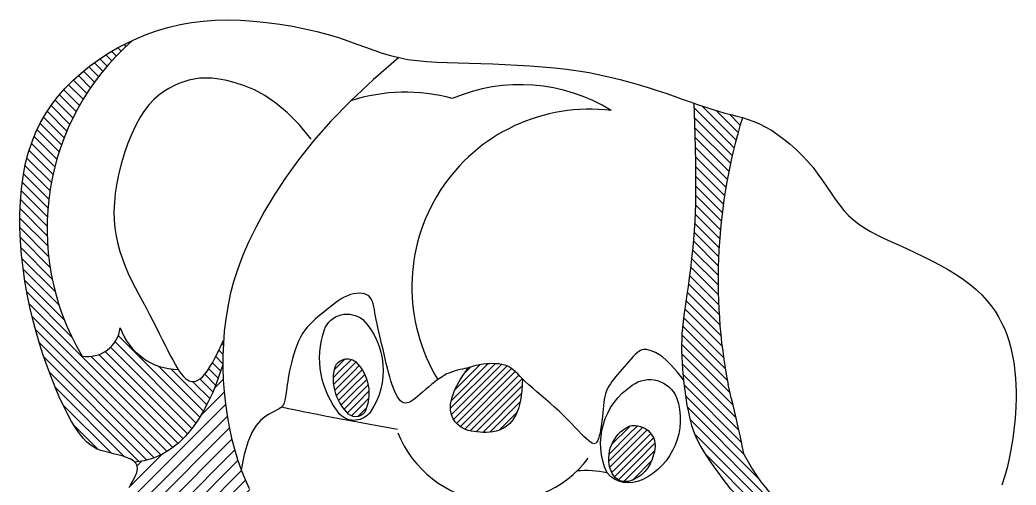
# Model space of a CAD drawing. Extents: x 741 to 995, y 2159 to 2436.
# Drawn here: x 745.1 to 995.2, y 2319.3 to 2435.9 of the extents above; entities that cross this region are included whole.
import ezdxf

# ---------------------------------------------------------------- set-up
doc = ezdxf.new("R2010")
doc.units = 0
doc.header["$LTSCALE"] = 10
doc.header["$MEASUREMENT"] = 0
for name, color, linetype in [('3', 3, 'CONTINUOUS'), ('7', 7, 'CONTINUOUS'), ('BH', 3, 'CONTINUOUS')]:
    doc.layers.add(name, color=color, linetype=linetype)
pattern_1 = [(135, (588.0493, 2459.2933), (1.200561, 1.200561), [])]
pattern_2 = [(45, (-11048.0982, 1975.4101), (-0.88388348, 0.88388348), [])]

msp = doc.modelspace()

# ---------------------------------------------------------------- hatches: boundary and pattern name
at = {"layer": 'BH'}
h = msp.add_hatch(dxfattribs=at)
h.set_pattern_fill('ANSI31', color=256, scale=19.404, style=0)
h.set_pattern_definition(pattern_1)
edge = h.paths.add_edge_path()
edge.add_line((758.13, 2335.24), (757.11, 2337.1))
edge.add_line((757.11, 2337.1), (756.07, 2339.17))
edge.add_line((756.07, 2339.17), (755.04, 2341.41))
edge.add_line((755.04, 2341.41), (754, 2343.82))
edge.add_line((754, 2343.82), (752.98, 2346.37))
edge.add_line((752.98, 2346.37), (751.98, 2349.05))
edge.add_line((751.98, 2349.05), (751.01, 2351.84))
edge.add_line((751.01, 2351.84), (750.09, 2354.73))
edge.add_line((750.09, 2354.73), (749.22, 2357.7))
edge.add_line((749.22, 2357.7), (748.4, 2360.76))
edge.add_line((748.4, 2360.76), (747.66, 2363.9))
edge.add_line((747.66, 2363.9), (746.99, 2367.1))
edge.add_line((746.99, 2367.1), (746.41, 2370.36))
edge.add_line((746.41, 2370.36), (745.93, 2373.67))
edge.add_line((745.93, 2373.67), (745.56, 2377.02))
edge.add_line((745.56, 2377.02), (745.3, 2380.39))
edge.add_line((745.3, 2380.39), (745.16, 2383.76))
edge.add_line((745.16, 2383.76), (745.15, 2387.09))
edge.add_line((745.15, 2387.09), (745.27, 2390.37))
edge.add_line((745.27, 2390.37), (745.53, 2393.58))
edge.add_line((745.53, 2393.58), (745.94, 2396.68))
edge.add_line((745.94, 2396.68), (746.5, 2399.66))
edge.add_line((746.5, 2399.66), (747.23, 2402.49))
edge.add_line((747.23, 2402.49), (748.11, 2405.18))
edge.add_line((748.11, 2405.18), (749.14, 2407.74))
edge.add_line((749.14, 2407.74), (750.33, 2410.17))
edge.add_line((750.33, 2410.17), (751.66, 2412.48))
edge.add_line((751.66, 2412.48), (753.15, 2414.69))
edge.add_line((753.15, 2414.69), (754.77, 2416.79))
edge.add_line((754.77, 2416.79), (756.54, 2418.8))
edge.add_line((756.54, 2418.8), (758.45, 2420.73))
edge.add_line((758.45, 2420.73), (760.49, 2422.56))
edge.add_line((760.49, 2422.56), (762.63, 2424.29))
edge.add_line((762.63, 2424.29), (764.89, 2425.93))
edge.add_line((764.89, 2425.93), (767.23, 2427.45))
edge.add_line((767.23, 2427.45), (769.65, 2428.87))
edge.add_line((769.65, 2428.87), (772.14, 2430.17))
edge.add_line((772.14, 2430.17), (773.41, 2430.75))
edge.add_ellipse((814.6, 2383.58), major_axis=(-44.28, 44.28), ratio=1, start_angle=-3.8761, end_angle=75.6911)
edge.add_ellipse((762.13, 2359.78), major_axis=(5.86, 5.86), ratio=1, start_angle=215.3682, end_angle=307.3452)
edge.add_ellipse((785.07, 2363.87), major_axis=(11.05, 11.05), ratio=1, start_angle=154.4264, end_angle=224.3068)
edge.add_line((784.89, 2348.25), (785.15, 2347.84))
edge.add_line((785.15, 2347.84), (785.66, 2347.12))
edge.add_line((785.66, 2347.12), (786.17, 2346.52))
edge.add_line((786.17, 2346.52), (786.67, 2346.03))
edge.add_line((786.67, 2346.03), (787.17, 2345.65))
edge.add_line((787.17, 2345.65), (787.67, 2345.39))
edge.add_line((787.67, 2345.39), (788.46, 2345.17))
edge.add_line((788.46, 2345.17), (789.27, 2345.32))
edge.add_line((789.27, 2345.32), (789.83, 2345.55))
edge.add_line((789.83, 2345.55), (790.4, 2345.92))
edge.add_line((790.4, 2345.92), (790.99, 2346.43))
edge.add_line((790.99, 2346.43), (791.6, 2347.1))
edge.add_line((791.6, 2347.1), (792.22, 2347.91))
edge.add_line((792.22, 2347.91), (792.85, 2348.88))
edge.add_line((792.85, 2348.88), (793.48, 2349.95))
edge.add_line((793.48, 2349.95), (794.1, 2351.08))
edge.add_line((794.1, 2351.08), (794.67, 2352.2))
edge.add_line((794.67, 2352.2), (795.2, 2353.27))
edge.add_line((795.2, 2353.27), (795.65, 2354.23))
edge.add_line((795.65, 2354.23), (796.02, 2355.02))
edge.add_line((796.02, 2355.02), (796.28, 2355.6))
edge.add_line((796.28, 2355.6), (796.21, 2354.76))
edge.add_line((796.21, 2354.76), (796.09, 2351.7))
edge.add_line((796.09, 2351.7), (796.09, 2349.63))
edge.add_line((796.09, 2349.63), (795.89, 2348.97))
edge.add_line((795.89, 2348.97), (795.53, 2347.83))
edge.add_line((795.53, 2347.83), (795.01, 2346.29))
edge.add_line((795.01, 2346.29), (794.31, 2344.43))
edge.add_line((794.31, 2344.43), (793.46, 2342.35))
edge.add_line((793.46, 2342.35), (792.44, 2340.14))
edge.add_line((792.44, 2340.14), (791.25, 2337.87))
edge.add_line((791.25, 2337.87), (789.91, 2335.64))
edge.add_line((789.91, 2335.64), (788.4, 2333.53))
edge.add_line((788.4, 2333.53), (786.74, 2331.57))
edge.add_line((786.74, 2331.57), (784.93, 2329.8))
edge.add_line((784.93, 2329.8), (782.98, 2328.26))
edge.add_line((782.98, 2328.26), (780.9, 2326.98))
edge.add_line((780.9, 2326.98), (778.69, 2326))
edge.add_line((778.69, 2326), (776.36, 2325.34))
edge.add_line((776.36, 2325.34), (773.92, 2325.05))
edge.add_line((773.92, 2325.05), (773.63, 2325.33))
edge.add_line((773.63, 2325.33), (772.83, 2325.81))
edge.add_line((772.83, 2325.81), (771.89, 2326.22))
edge.add_line((771.89, 2326.22), (770.84, 2326.56))
edge.add_line((770.84, 2326.56), (769.72, 2326.87))
edge.add_line((769.72, 2326.87), (768.6, 2327.14))
edge.add_line((768.6, 2327.14), (767.5, 2327.4))
edge.add_line((767.5, 2327.4), (766.46, 2327.66))
edge.add_line((766.46, 2327.66), (765.49, 2327.95))
edge.add_line((765.49, 2327.95), (764.56, 2328.31))
edge.add_line((764.56, 2328.31), (763.66, 2328.77))
edge.add_line((763.66, 2328.77), (762.78, 2329.35))
edge.add_line((762.78, 2329.35), (761.9, 2330.09))
edge.add_line((761.9, 2330.09), (761, 2331.03))
edge.add_line((761, 2331.03), (760.08, 2332.19))
edge.add_line((760.08, 2332.19), (759.12, 2333.59))
edge.add_line((759.12, 2333.59), (758.13, 2335.24))
h = msp.add_hatch(dxfattribs=at)
h.set_pattern_fill('ANSI31', color=256, scale=19.404, style=0)
h.set_pattern_definition(pattern_1)
edge = h.paths.add_edge_path()
edge.add_ellipse((535.5, 2246.55), major_axis=(282.55, 282.55), ratio=1, start_angle=326.5887, end_angle=329.1865, ccw=False)
edge.add_ellipse((972.2, 2350.45), major_axis=(36.1, 36.1), ratio=1, start_angle=162.572, end_angle=232.4112)
edge.add_line((978.78, 2299.82), (977.4, 2298.42))
edge.add_line((977.4, 2298.42), (976.05, 2297.15))
edge.add_line((976.05, 2297.15), (974.72, 2296.02))
edge.add_line((974.72, 2296.02), (973.41, 2295.05))
edge.add_line((973.41, 2295.05), (972.09, 2294.25))
edge.add_line((972.09, 2294.25), (970.75, 2293.65))
edge.add_line((970.75, 2293.65), (969.37, 2293.26))
edge.add_line((969.37, 2293.26), (967.95, 2293.09))
edge.add_line((967.95, 2293.09), (966.46, 2293.17))
edge.add_line((966.46, 2293.17), (964.95, 2293.43))
edge.add_line((964.95, 2293.43), (963.43, 2293.84))
edge.add_line((963.43, 2293.84), (961.94, 2294.35))
edge.add_line((961.94, 2294.35), (960.51, 2294.89))
edge.add_line((960.51, 2294.89), (959.17, 2295.43))
edge.add_line((959.17, 2295.43), (957.95, 2295.91))
edge.add_line((957.95, 2295.91), (956.88, 2296.29))
edge.add_line((956.88, 2296.29), (955.99, 2296.51))
edge.add_line((955.99, 2296.51), (955.27, 2296.57))
edge.add_line((955.27, 2296.57), (954.46, 2296.45))
edge.add_line((954.46, 2296.45), (954.15, 2295.92))
edge.add_line((954.15, 2295.92), (954.08, 2295.24))
edge.add_line((954.08, 2295.24), (953.66, 2295.48))
edge.add_line((953.66, 2295.48), (952.52, 2296.15))
edge.add_line((952.52, 2296.15), (950.86, 2297.13))
edge.add_line((950.86, 2297.13), (948.82, 2298.34))
edge.add_line((948.82, 2298.34), (946.52, 2299.7))
edge.add_line((946.52, 2299.7), (944.1, 2301.16))
edge.add_line((944.1, 2301.16), (941.69, 2302.62))
edge.add_line((941.69, 2302.62), (939.43, 2304.01))
edge.add_line((939.43, 2304.01), (937.42, 2305.28))
edge.add_line((937.42, 2305.28), (935.66, 2306.44))
edge.add_line((935.66, 2306.44), (934.09, 2307.52))
edge.add_line((934.09, 2307.52), (932.69, 2308.55))
edge.add_line((932.69, 2308.55), (931.42, 2309.56))
edge.add_line((931.42, 2309.56), (930.25, 2310.59))
edge.add_line((930.25, 2310.59), (929.12, 2311.66))
edge.add_line((929.12, 2311.66), (928.02, 2312.81))
edge.add_line((928.02, 2312.81), (926.89, 2314.06))
edge.add_line((926.89, 2314.06), (925.76, 2315.39))
edge.add_line((925.76, 2315.39), (924.63, 2316.78))
edge.add_line((924.63, 2316.78), (923.51, 2318.21))
edge.add_line((923.51, 2318.21), (922.41, 2319.66))
edge.add_line((922.41, 2319.66), (921.34, 2321.1))
edge.add_line((921.34, 2321.1), (920.32, 2322.51))
edge.add_line((920.32, 2322.51), (919.34, 2323.87))
edge.add_line((919.34, 2323.87), (918.44, 2325.16))
edge.add_line((918.44, 2325.16), (917.59, 2326.4))
edge.add_line((917.59, 2326.4), (916.8, 2327.62))
edge.add_line((916.8, 2327.62), (916.08, 2328.84))
edge.add_line((916.08, 2328.84), (915.41, 2330.08))
edge.add_line((915.41, 2330.08), (914.8, 2331.38))
edge.add_line((914.8, 2331.38), (914.25, 2332.76))
edge.add_line((914.25, 2332.76), (913.75, 2334.24))
edge.add_line((913.75, 2334.24), (913.31, 2335.84))
edge.add_line((913.31, 2335.84), (912.92, 2337.53))
edge.add_line((912.92, 2337.53), (912.57, 2339.3))
edge.add_line((912.57, 2339.3), (912.27, 2341.12))
edge.add_line((912.27, 2341.12), (912.01, 2342.95))
edge.add_line((912.01, 2342.95), (911.8, 2344.77))
edge.add_line((911.8, 2344.77), (911.62, 2346.55))
edge.add_line((911.62, 2346.55), (911.47, 2348.26))
edge.add_line((911.47, 2348.26), (911.36, 2349.88))
edge.add_line((911.36, 2349.88), (911.28, 2351.42))
edge.add_line((911.28, 2351.42), (911.24, 2352.91))
edge.add_line((911.24, 2352.91), (911.23, 2354.37))
edge.add_line((911.23, 2354.37), (911.26, 2355.8))
edge.add_line((911.26, 2355.8), (911.33, 2357.25))
edge.add_line((911.33, 2357.25), (911.44, 2358.71))
edge.add_line((911.44, 2358.71), (911.59, 2360.22))
edge.add_line((911.59, 2360.22), (911.78, 2361.8))
edge.add_line((911.78, 2361.8), (912.01, 2363.45))
edge.add_line((912.01, 2363.45), (912.26, 2365.21))
edge.add_line((912.26, 2365.21), (912.54, 2367.08))
edge.add_line((912.54, 2367.08), (912.84, 2369.09))
edge.add_line((912.84, 2369.09), (913.14, 2371.26))
edge.add_line((913.14, 2371.26), (913.45, 2373.59))
edge.add_line((913.45, 2373.59), (913.75, 2376.12))
edge.add_line((913.75, 2376.12), (914.05, 2378.88))
edge.add_line((914.05, 2378.88), (914.31, 2381.97))
edge.add_line((914.31, 2381.97), (914.52, 2385.54))
edge.add_line((914.52, 2385.54), (914.68, 2389.7))
edge.add_line((914.68, 2389.7), (914.75, 2394.6))
edge.add_line((914.75, 2394.6), (914.72, 2400.37))
edge.add_line((914.72, 2400.37), (914.57, 2407.13))
edge.add_line((914.57, 2407.13), (914.29, 2415.02))
edge.add_line((914.29, 2415.02), (915.24, 2414.69))
edge.add_line((915.24, 2414.69), (917.07, 2414.07))
edge.add_line((917.07, 2414.07), (918.82, 2413.5))
edge.add_line((918.82, 2413.5), (920.49, 2412.99))
edge.add_line((920.49, 2412.99), (922.07, 2412.55))
edge.add_line((922.07, 2412.55), (923.59, 2412.16))
edge.add_line((923.59, 2412.16), (925.06, 2411.78))
edge.add_line((925.06, 2411.78), (926.49, 2411.4))
edge.add_ellipse((1058.66, 2370.74), major_axis=(-97.78, 97.78), ratio=1, start_angle=27.9038, end_angle=55.9502)
h = msp.add_hatch(dxfattribs=at)
h.set_pattern_fill('ANSI31', color=256, scale=10, style=0)
h.set_pattern_definition(pattern_2)
edge = h.paths.add_edge_path()
edge.add_arc((895.58, 2328.61), 8.73, 285.5859, 348.7956, ccw=False)
edge.add_arc((897.2, 2324), 3.87, 198.0218, 280.8705, ccw=False)
edge.add_arc((901.99, 2325.92), 9.03, 116.0081, 200.1726, ccw=False)
edge.add_arc((899.41, 2329.02), 5.19, -24.0078, 105.4005, ccw=False)
edge = h.paths.add_edge_path()
edge.add_arc((835.87, 2345.88), 12.02, 165.3979, 223.8329, ccw=False)
edge.add_arc((827.36, 2347.49), 3.43, 53.5214, 155.5193, ccw=False)
edge.add_arc((821.65, 2342.29), 11.1, -25.2982, 45.7765, ccw=False)
edge.add_arc((829.44, 2339.17), 2.77, 215.7955, 324.2045, ccw=False)
h = msp.add_hatch(dxfattribs=at)
h.set_pattern_fill('ANSI31', color=256, scale=19.404, style=0)
h.set_pattern_definition([(45, (-11048.0982, 1975.41), (-1.7150875, 1.7150875), [])])
edge = h.paths.add_edge_path()
edge.add_line((801.67, 2320.7), (802.73, 2318.44))
edge.add_line((802.73, 2318.44), (803.89, 2316.34))
edge.add_line((803.89, 2316.34), (805.13, 2314.42))
edge.add_line((805.13, 2314.42), (806.43, 2312.68))
edge.add_line((806.43, 2312.68), (807.79, 2311.09))
edge.add_line((807.79, 2311.09), (809.18, 2309.66))
edge.add_line((809.18, 2309.66), (810.59, 2308.38))
edge.add_line((810.59, 2308.38), (811.99, 2307.22))
edge.add_line((811.99, 2307.22), (813.03, 2306.45))
edge.add_line((813.03, 2306.45), (812.41, 2304.45))
edge.add_line((812.41, 2304.45), (811.67, 2302.75))
edge.add_line((811.67, 2302.75), (810.78, 2301.13))
edge.add_line((810.78, 2301.13), (809.79, 2299.59))
edge.add_line((809.79, 2299.59), (808.71, 2298.12))
edge.add_line((808.71, 2298.12), (807.59, 2296.73))
edge.add_line((807.59, 2296.73), (806.46, 2295.4))
edge.add_line((806.46, 2295.4), (805.35, 2294.13))
edge.add_line((805.35, 2294.13), (804.29, 2292.91))
edge.add_line((804.29, 2292.91), (803.28, 2291.74))
edge.add_line((803.28, 2291.74), (802.33, 2290.61))
edge.add_line((802.33, 2290.61), (801.43, 2289.5))
edge.add_line((801.43, 2289.5), (800.59, 2288.41))
edge.add_line((800.59, 2288.41), (799.81, 2287.33))
edge.add_line((799.81, 2287.33), (799.45, 2286.79))
edge.add_ellipse((747.5, 2267.13), major_axis=(39.28, 39.28), ratio=1, start_angle=335.7298, end_angle=379.3184)
edge.add_line((771.57, 2317.18), (772, 2317.86))
edge.add_line((772, 2317.86), (772.81, 2319.13))
edge.add_line((772.81, 2319.13), (773.51, 2320.32))
edge.add_line((773.51, 2320.32), (774.08, 2321.42))
edge.add_line((774.08, 2321.42), (774.47, 2322.41))
edge.add_line((774.47, 2322.41), (774.65, 2323.31))
edge.add_line((774.65, 2323.31), (774.57, 2324.09))
edge.add_line((774.57, 2324.09), (774.22, 2324.76))
edge.add_line((774.22, 2324.76), (773.92, 2325.05))
edge.add_line((773.92, 2325.05), (776.36, 2325.34))
edge.add_line((776.36, 2325.34), (778.69, 2326))
edge.add_line((778.69, 2326), (780.9, 2326.98))
edge.add_line((780.9, 2326.98), (782.98, 2328.26))
edge.add_line((782.98, 2328.26), (784.93, 2329.8))
edge.add_line((784.93, 2329.8), (786.74, 2331.57))
edge.add_line((786.74, 2331.57), (788.4, 2333.53))
edge.add_line((788.4, 2333.53), (789.91, 2335.64))
edge.add_line((789.91, 2335.64), (791.25, 2337.87))
edge.add_line((791.25, 2337.87), (792.44, 2340.14))
edge.add_line((792.44, 2340.14), (793.46, 2342.35))
edge.add_line((793.46, 2342.35), (794.31, 2344.43))
edge.add_line((794.31, 2344.43), (795.01, 2346.29))
edge.add_line((795.01, 2346.29), (795.53, 2347.83))
edge.add_line((795.53, 2347.83), (795.89, 2348.97))
edge.add_line((795.89, 2348.97), (796.09, 2349.63))
edge.add_line((796.09, 2349.63), (796.09, 2348.65))
edge.add_line((796.09, 2348.65), (796.2, 2345.63))
edge.add_line((796.2, 2345.63), (796.42, 2342.64))
edge.add_line((796.42, 2342.64), (796.74, 2339.67))
edge.add_line((796.74, 2339.67), (797.16, 2336.74))
edge.add_line((797.16, 2336.74), (797.68, 2333.86))
edge.add_line((797.68, 2333.86), (798.29, 2331.04))
edge.add_line((798.29, 2331.04), (799, 2328.3))
edge.add_line((799, 2328.3), (799.8, 2325.65))
edge.add_line((799.8, 2325.65), (800.69, 2323.11))
edge.add_line((800.69, 2323.11), (801.67, 2320.7))
h = msp.add_hatch(dxfattribs=at)
h.set_pattern_fill('ANSI31', color=256, scale=10, style=0)
h.set_pattern_definition(pattern_2)
h.paths.add_polyline_path([(858.4, 2332.81), (857.68, 2332.98), (856.98, 2333.2), (856.3, 2333.51), (855.65, 2333.92), (855.03, 2334.44), (854.43, 2335.09), (853.88, 2335.89), (853.45, 2336.88), (853.21, 2338.09), (853.24, 2339.56), (853.62, 2341.31), (854.42, 2343.4), (855.74, 2345.85), (857.64, 2348.7), (857.91, 2348.77), (858.46, 2348.92), (859.03, 2349.07), (859.6, 2349.21), (860.21, 2349.35), (860.84, 2349.47), (861.52, 2349.57), (862.25, 2349.65), (863.01, 2349.7), (863.79, 2349.72), (864.58, 2349.7), (865.35, 2349.64), (866.1, 2349.53), (866.81, 2349.36), (867.45, 2349.15), (868.03, 2348.86), (868.56, 2348.52), (869.07, 2348.12), (869.57, 2347.65), (870.1, 2347.12), (870.67, 2346.53), (871.31, 2345.87), (871.16, 2342.89), (870.81, 2340.44), (870.3, 2338.45), (869.66, 2336.86), (868.91, 2335.63), (868.09, 2334.69), (867.23, 2333.99), (866.35, 2333.47), (865.49, 2333.07), (864.65, 2332.79), (863.82, 2332.6), (863, 2332.5), (862.21, 2332.46), (861.42, 2332.47), (860.65, 2332.52), (859.89, 2332.6), (859.14, 2332.69)])

# ---------------------------------------------------------------- linework, layer by layer
at = {"layer": '3'}
for centre, radius, start, end in [((814.6, 2383.58), 62.62, 131.1239, 210.6911), ((870.71, 2376.18), 43.49, 58.2727, 113.0496), ((841.92, 2373.6), 44.19, 74.5612, 108.0779), ((888.11, 2368.93), 44.58, 82.9566, 211.3772), ((1058.66, 2370.74), 138.28, 162.9038, 190.9502), ((762.13, 2359.78), 8.28, 260.3682, 352.3452), ((785.07, 2363.87), 15.62, 199.4264, 269.368), ((535.5, 2246.55), 399.58, 11.5887, 14.1865), ((972.2, 2350.45), 51.06, 207.572, 277.4112)]:
    msp.add_arc(centre, radius, start, end, dxfattribs=at)
at = {"layer": '7'}
for points in [[(772.81, 2319.13), (773.51, 2320.32), (774.08, 2321.42), (774.47, 2322.41), (774.65, 2323.31), (774.57, 2324.09), (774.22, 2324.76), (773.63, 2325.33), (772.83, 2325.81), (771.89, 2326.22), (770.84, 2326.56), (769.72, 2326.87), (768.6, 2327.14), (767.5, 2327.4), (766.46, 2327.66), (765.49, 2327.95), (764.56, 2328.31), (763.66, 2328.77), (762.78, 2329.35), (761.9, 2330.09), (761, 2331.03), (760.08, 2332.19), (759.12, 2333.59), (758.13, 2335.24), (757.11, 2337.1), (756.07, 2339.17), (755.04, 2341.41), (754, 2343.82), (752.98, 2346.37), (751.98, 2349.05), (751.01, 2351.84), (750.09, 2354.73), (749.22, 2357.7), (748.4, 2360.76), (747.66, 2363.9), (746.99, 2367.1), (746.41, 2370.36), (745.93, 2373.67), (745.56, 2377.02), (745.3, 2380.39), (745.16, 2383.76), (745.15, 2387.09), (745.27, 2390.37), (745.53, 2393.58), (745.94, 2396.68), (746.5, 2399.66), (747.23, 2402.49), (748.11, 2405.18), (749.14, 2407.74), (750.33, 2410.17), (751.66, 2412.48), (753.15, 2414.69), (754.77, 2416.79), (756.54, 2418.8), (758.45, 2420.73), (760.49, 2422.56), (762.63, 2424.29), (764.89, 2425.93), (767.23, 2427.45), (769.65, 2428.87), (772.14, 2430.17), (774.68, 2431.34), (777.27, 2432.39), (779.91, 2433.3), (782.61, 2434.08), (785.38, 2434.73), (788.22, 2435.24), (791.14, 2435.6), (794.16, 2435.82), (797.27, 2435.9), (800.49, 2435.83), (803.76, 2435.62), (807.07, 2435.29), (810.35, 2434.84), (813.58, 2434.31), (816.7, 2433.69), (819.69, 2433), (822.49, 2432.25), (825.08, 2431.46), (827.48, 2430.65), (829.74, 2429.84), (831.9, 2429.05), (833.99, 2428.29), (836.06, 2427.59), (838.14, 2426.96), (840.28, 2426.44), (842.51, 2426.02), (844.84, 2425.71), (847.26, 2425.48), (849.78, 2425.31), (852.4, 2425.2), (855.11, 2425.11), (857.91, 2425.04), (860.82, 2424.96), (863.81, 2424.86), (866.88, 2424.74), (869.99, 2424.58), (873.11, 2424.39), (876.22, 2424.15), (879.3, 2423.87), (882.31, 2423.53), (885.23, 2423.13), (888.04, 2422.68), (890.74, 2422.16), (893.34, 2421.59), (895.84, 2420.98), (898.26, 2420.33), (900.6, 2419.66), (902.87, 2418.95), (905.08, 2418.23), (907.24, 2417.5), (909.34, 2416.77), (911.37, 2416.05), (913.34, 2415.36), (915.24, 2414.69), (917.07, 2414.07), (918.82, 2413.5), (920.49, 2412.99), (922.07, 2412.55), (923.59, 2412.16), (925.06, 2411.78), (926.49, 2411.4), (927.91, 2410.96), (929.33, 2410.46), (930.76, 2409.85), (932.24, 2409.12), (933.76, 2408.23), (935.31, 2407.19), (936.88, 2406.03), (938.44, 2404.76), (939.97, 2403.39), (941.46, 2401.94), (942.88, 2400.42), (944.22, 2398.86), (945.45, 2397.26), (946.6, 2395.66), (947.69, 2394.06), (948.75, 2392.49), (949.8, 2390.97), (950.86, 2389.51), (951.95, 2388.15), (953.11, 2386.89), (954.36, 2385.76), (955.68, 2384.72), (957.1, 2383.78), (958.62, 2382.89), (960.23, 2382.04), (961.94, 2381.2), (963.75, 2380.36), (965.66, 2379.48), (967.68, 2378.56), (969.77, 2377.59), (971.9, 2376.56), (974.03, 2375.49), (976.14, 2374.38), (978.19, 2373.23), (980.15, 2372.04), (981.98, 2370.82), (983.65, 2369.57), (985.18, 2368.28), (986.55, 2366.97), (987.8, 2365.62), (988.91, 2364.25), (989.9, 2362.86), (990.78, 2361.44), (991.56, 2359.99), (992.24, 2358.53), (992.83, 2357.05), (993.34, 2355.54), (993.77, 2354.01), (994.13, 2352.46), (994.43, 2350.89), (994.68, 2349.3), (994.87, 2347.69), (995.02, 2346.05), (995.12, 2344.38), (995.18, 2342.67), (995.18, 2340.9), (995.13, 2339.08), (995.03, 2337.17), (994.87, 2335.18), (994.64, 2333.1), (994.35, 2330.91), (993.99, 2328.64), (993.54, 2326.31), (993, 2323.95), (992.36, 2321.58), (991.61, 2319.22)], [(840.28, 2426.44), (833.87, 2420.93), (828.2, 2415.61), (823.22, 2410.48), (818.86, 2405.55), (815.07, 2400.83), (811.79, 2396.31), (808.96, 2392), (806.51, 2387.92), (804.41, 2384.05), (802.61, 2380.38), (801.09, 2376.88), (799.83, 2373.51), (798.79, 2370.26), (797.96, 2367.1), (797.31, 2363.99), (796.82, 2360.91), (796.45, 2357.83), (796.21, 2354.76), (796.09, 2351.7), (796.09, 2348.65), (796.2, 2345.63), (796.42, 2342.64), (796.74, 2339.67), (797.16, 2336.74), (797.68, 2333.86), (798.29, 2331.04), (799, 2328.3), (799.8, 2325.65), (800.69, 2323.11), (801.67, 2320.7), (802.73, 2318.44)], [(818.29, 2406.02), (815.25, 2409.66), (812.28, 2412.64), (809.41, 2415.04), (806.64, 2416.92), (804.01, 2418.35), (801.52, 2419.41), (799.21, 2420.17), (797.07, 2420.7), (795.13, 2421.05), (793.36, 2421.26), (791.75, 2421.33), (790.26, 2421.27), (788.86, 2421.09), (787.54, 2420.8), (786.26, 2420.42), (785.01, 2419.95), (783.75, 2419.39), (782.49, 2418.74), (781.24, 2417.96), (780, 2417.04), (778.78, 2415.96), (777.59, 2414.68), (776.43, 2413.2), (775.3, 2411.48), (774.22, 2409.52), (773.21, 2407.34), (772.26, 2405.01), (771.4, 2402.55), (770.64, 2400.03), (769.99, 2397.48), (769.46, 2394.95), (769.08, 2392.5), (768.85, 2390.15), (768.76, 2387.9), (768.82, 2385.75), (769, 2383.67), (769.3, 2381.67), (769.72, 2379.73), (770.24, 2377.83), (770.86, 2375.98), (771.57, 2374.14), (772.35, 2372.34), (773.19, 2370.56), (774.07, 2368.81), (774.98, 2367.08), (775.9, 2365.38), (776.81, 2363.7), (777.69, 2362.05), (778.55, 2360.42), (779.36, 2358.84), (780.14, 2357.29), (780.88, 2355.81), (781.59, 2354.39), (782.26, 2353.05), (782.9, 2351.8), (783.5, 2350.65), (784.08, 2349.6), (784.63, 2348.66), (785.15, 2347.84), (785.66, 2347.12), (786.17, 2346.52), (786.67, 2346.03), (787.17, 2345.65), (787.67, 2345.39), (788.19, 2345.24), (788.72, 2345.22), (789.27, 2345.32), (789.83, 2345.55), (790.4, 2345.92), (790.99, 2346.43), (791.6, 2347.1), (792.22, 2347.91), (792.85, 2348.88), (793.48, 2349.95), (794.1, 2351.08), (794.67, 2352.2), (795.2, 2353.27), (795.65, 2354.23), (796.02, 2355.02), (796.28, 2355.6)], [(914.29, 2415.02), (914.57, 2407.13), (914.72, 2400.37), (914.75, 2394.6), (914.68, 2389.7), (914.52, 2385.54), (914.31, 2381.97), (914.05, 2378.88), (913.75, 2376.12), (913.45, 2373.59), (913.14, 2371.26), (912.84, 2369.09), (912.54, 2367.08), (912.26, 2365.21), (912.01, 2363.45), (911.78, 2361.8), (911.59, 2360.22), (911.44, 2358.71), (911.33, 2357.25), (911.26, 2355.8), (911.23, 2354.37), (911.24, 2352.91), (911.28, 2351.42), (911.36, 2349.88), (911.47, 2348.26), (911.62, 2346.55), (911.8, 2344.77), (912.01, 2342.95), (912.27, 2341.12), (912.57, 2339.3), (912.92, 2337.53), (913.31, 2335.84), (913.75, 2334.24), (914.25, 2332.76), (914.8, 2331.38), (915.41, 2330.08), (916.08, 2328.84), (916.8, 2327.62), (917.59, 2326.4), (918.44, 2325.16), (919.34, 2323.87), (920.32, 2322.51), (921.34, 2321.1), (922.41, 2319.66), (923.51, 2318.21)], [(911.71, 2345.66), (910.09, 2347.67), (908.68, 2349.26), (907.45, 2350.48), (906.4, 2351.39), (905.49, 2352.04), (904.71, 2352.49), (904.04, 2352.78), (903.46, 2352.98), (902.95, 2353.13), (902.49, 2353.23), (902.07, 2353.27), (901.67, 2353.25), (901.29, 2353.16), (900.91, 2353), (900.5, 2352.75), (900.07, 2352.41), (899.6, 2351.98), (899.08, 2351.47), (898.54, 2350.89), (897.98, 2350.27), (897.41, 2349.62), (896.84, 2348.95), (896.27, 2348.28), (895.71, 2347.63), (895.18, 2347.01), (894.67, 2346.42), (894.2, 2345.84), (893.75, 2345.27), (893.35, 2344.69), (892.98, 2344.11), (892.66, 2343.5), (892.39, 2342.86), (892.16, 2342.18), (891.98, 2341.47), (891.83, 2340.72), (891.71, 2339.94), (891.61, 2339.13), (891.53, 2338.3), (891.44, 2337.45), (891.36, 2336.57), (891.26, 2335.68), (891.15, 2334.79), (891.03, 2333.92), (890.89, 2333.09), (890.75, 2332.31), (890.58, 2331.6), (890.4, 2330.98), (890.21, 2330.46), (889.99, 2330.07), (889.75, 2329.81), (889.48, 2329.67), (889.17, 2329.65), (888.81, 2329.76), (888.39, 2329.99), (887.91, 2330.35), (887.36, 2330.83), (886.73, 2331.43), (886.03, 2332.14), (885.25, 2332.95), (884.41, 2333.83), (883.51, 2334.77), (882.55, 2335.75), (881.53, 2336.76), (880.46, 2337.78), (879.35, 2338.8), (878.22, 2339.8), (877.08, 2340.78), (875.96, 2341.74), (874.88, 2342.66), (873.85, 2343.54), (872.9, 2344.38), (872.05, 2345.16), (871.31, 2345.87), (870.67, 2346.53), (870.1, 2347.12), (869.57, 2347.65), (869.07, 2348.12), (868.56, 2348.52), (868.03, 2348.86), (867.45, 2349.15), (866.81, 2349.36), (866.1, 2349.53), (865.35, 2349.64), (864.58, 2349.7), (863.79, 2349.72), (863.01, 2349.7), (862.25, 2349.65), (861.52, 2349.57), (860.84, 2349.47), (860.21, 2349.35), (859.6, 2349.21), (859.03, 2349.07), (858.46, 2348.92), (857.91, 2348.77), (857.36, 2348.62), (856.8, 2348.48), (856.23, 2348.35), (855.63, 2348.21), (855.02, 2348.07), (854.38, 2347.9), (853.72, 2347.69), (853.04, 2347.43), (852.33, 2347.12), (851.6, 2346.73), (850.84, 2346.26), (850.06, 2345.72), (849.27, 2345.13), (848.48, 2344.51), (847.7, 2343.86), (846.95, 2343.22), (846.23, 2342.6), (845.54, 2342.01), (844.91, 2341.47), (844.32, 2340.99), (843.78, 2340.58), (843.27, 2340.25), (842.79, 2340.01), (842.34, 2339.86), (841.91, 2339.82), (841.49, 2339.9), (841.09, 2340.09), (840.7, 2340.41), (840.32, 2340.84), (839.95, 2341.37), (839.59, 2342), (839.24, 2342.73), (838.91, 2343.54), (838.59, 2344.43), (838.27, 2345.39), (837.97, 2346.42), (837.68, 2347.5), (837.39, 2348.62), (837.11, 2349.76), (836.83, 2350.93), (836.56, 2352.09), (836.29, 2353.26), (836.01, 2354.4), (835.75, 2355.53), (835.48, 2356.63), (835.23, 2357.7), (835, 2358.74), (834.78, 2359.73), (834.58, 2360.69), (834.41, 2361.6), (834.26, 2362.46), (834.13, 2363.26), (833.99, 2364), (833.83, 2364.68), (833.65, 2365.29), (833.41, 2365.83), (833.1, 2366.3), (832.72, 2366.68), (832.24, 2366.98), (831.68, 2367.19), (831.05, 2367.32), (830.36, 2367.37), (829.63, 2367.33), (828.88, 2367.21), (828.1, 2367.02), (827.33, 2366.74), (826.56, 2366.38), (825.81, 2365.96), (825.06, 2365.48), (824.32, 2364.95), (823.58, 2364.4), (822.85, 2363.81), (822.13, 2363.22), (821.4, 2362.63), (820.67, 2362.04), (819.95, 2361.45), (819.25, 2360.86), (818.55, 2360.23), (817.89, 2359.57), (817.25, 2358.86), (816.64, 2358.09), (816.07, 2357.25), (815.55, 2356.32), (815.07, 2355.33), (814.64, 2354.29), (814.24, 2353.21), (813.89, 2352.12), (813.57, 2351.02), (813.29, 2349.95), (813.05, 2348.9), (812.84, 2347.91), (812.66, 2346.97), (812.5, 2346.08), (812.37, 2345.24), (812.26, 2344.46), (812.16, 2343.74), (812.07, 2343.07), (811.99, 2342.46), (811.91, 2341.92), (811.83, 2341.42), (811.75, 2340.98), (811.67, 2340.59), (811.59, 2340.24), (811.5, 2339.93), (811.4, 2339.65), (811.29, 2339.41), (811.17, 2339.2), (811.02, 2339), (810.82, 2338.8), (810.55, 2338.6), (810.2, 2338.37), (809.74, 2338.12), (809.17, 2337.81), (808.45, 2337.45), (807.58, 2337), (806.6, 2336.37), (805.54, 2335.47), (804.46, 2334.18), (803.39, 2332.41), (802.37, 2330.04), (801.46, 2326.97), (800.69, 2323.11)], [(796.09, 2349.63), (795.89, 2348.97), (795.53, 2347.83), (795.01, 2346.29), (794.31, 2344.43), (793.46, 2342.35), (792.44, 2340.14), (791.25, 2337.87), (789.91, 2335.64), (788.4, 2333.53), (786.74, 2331.57), (784.93, 2329.8), (782.98, 2328.26), (780.9, 2326.98), (778.69, 2326), (776.36, 2325.34), (773.92, 2325.05)], [(871.31, 2345.87), (871.16, 2342.89), (870.81, 2340.44), (870.3, 2338.45), (869.66, 2336.86), (868.91, 2335.63), (868.09, 2334.69), (867.23, 2333.99), (866.35, 2333.47), (865.49, 2333.07), (864.65, 2332.79), (863.82, 2332.6), (863, 2332.5), (862.21, 2332.46), (861.42, 2332.47), (860.65, 2332.52), (859.89, 2332.6), (859.14, 2332.69), (858.4, 2332.81), (857.68, 2332.98), (856.98, 2333.2), (856.3, 2333.51), (855.65, 2333.92), (855.03, 2334.44), (854.43, 2335.09), (853.88, 2335.89), (853.45, 2336.88), (853.21, 2338.09), (853.24, 2339.56), (853.62, 2341.31), (854.42, 2343.4), (855.74, 2345.85), (857.64, 2348.7)]]:
    msp.add_lwpolyline(points, dxfattribs=at)
for points in [[(831.21, 2360.75, -0.354914), (833.12, 2337.65, -0.471071), (825.48, 2336.98, -0.260516), (821.56, 2358.26, -0.505071)], [(827.2, 2337.55, -0.260643), (824.24, 2348.91, -0.476964), (829.39, 2350.25, -0.320462), (831.69, 2337.55, -0.511775)], [(892.51, 2322.32, -0.371961), (898.84, 2344.29, -0.483669), (909.97, 2341.25, -0.383737), (901.34, 2320.6, -0.342859)]]:
    msp.add_lwpolyline(points, format="xyb", close=True, dxfattribs=at)
msp.add_lwpolyline([(904.15, 2326.91, -0.283017), (897.93, 2320.2, -0.378111), (893.51, 2322.8, -0.384688), (898.03, 2334.03, -0.633447), (904.15, 2326.91, -0.714195)], format="xyb", dxfattribs=at)
for centre, radius, start, end in [((980.53, 3142.25), 821.1, 258.06901, 260.1372), ((865.69, 2342.64), 27.65, 201.8075, 322.9515), ((887.04, 2296.87), 26.03, 77.8749, 94.57)]:
    msp.add_arc(centre, radius, start, end, dxfattribs=at)

doc.saveas('drawing.dxf')
